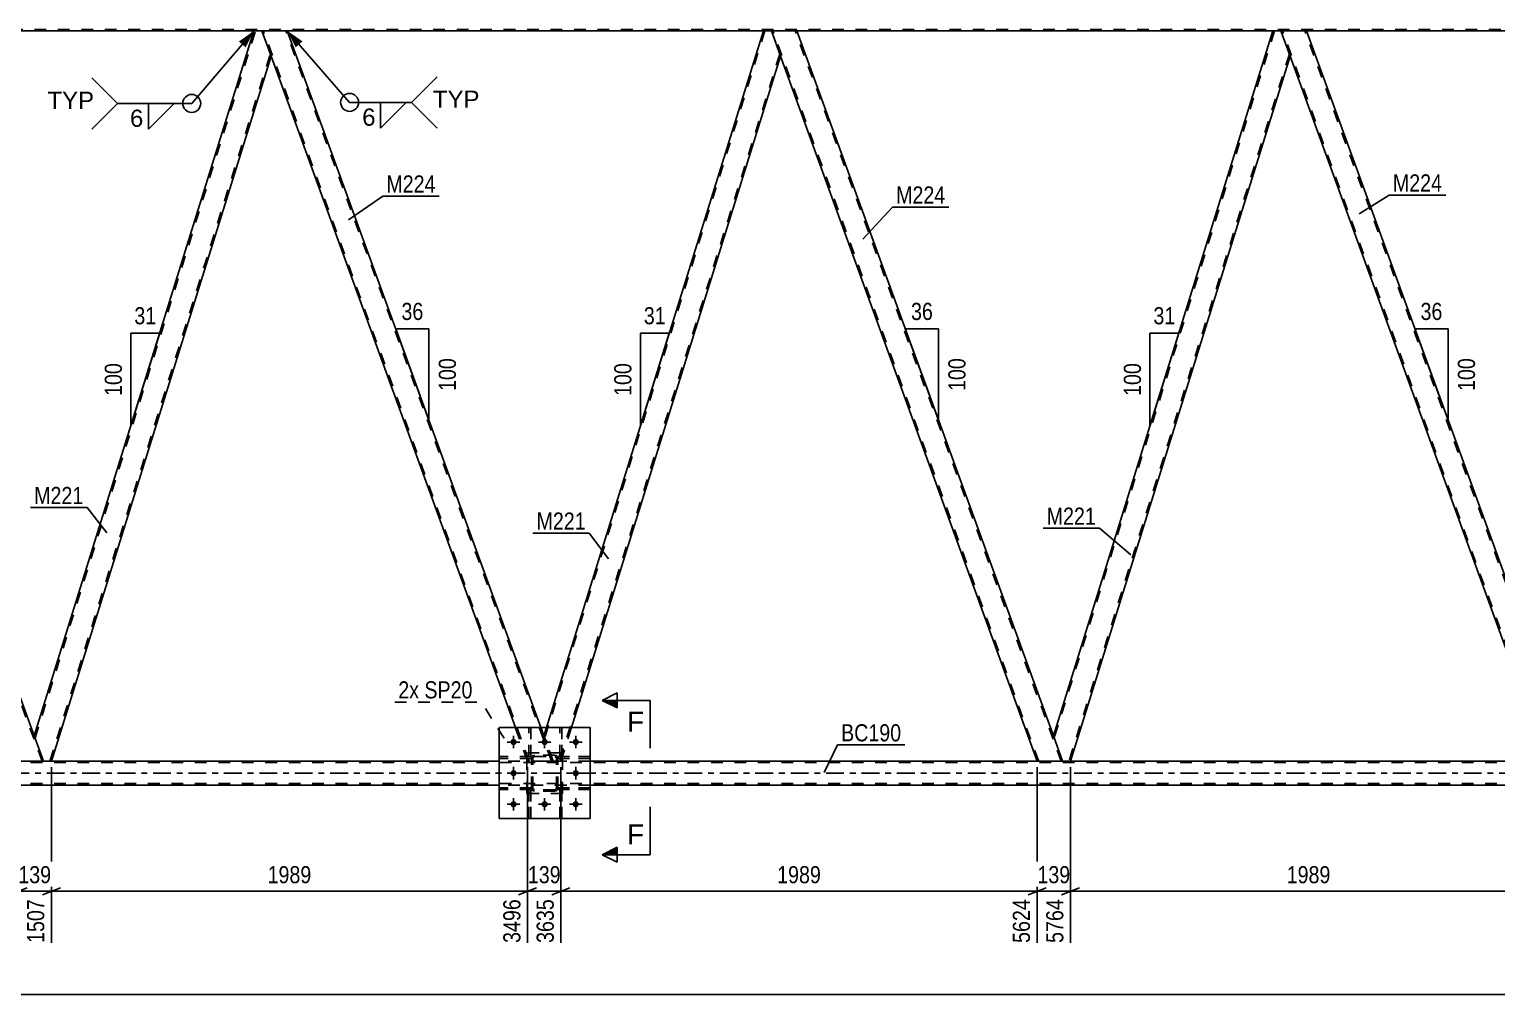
# Model space of a CAD drawing. Header units: millimetres. Extents: x 0 to 841, y 0 to 594.
# Drawn here: x 168.2 to 413.3, y 256.2 to 417.4 of the extents above; entities that cross this region are included whole.
import ezdxf

# ---------------------------------------------------------------- set-up
doc = ezdxf.new("R2010")
doc.units = ezdxf.units.MM
doc.linetypes.add('DXK_LINE_DOT2', pattern=[3.9198, 1.9599, -1.9599])
doc.linetypes.add('DXK_LINE_DOT3', pattern=[5.9187, 2.979, -0.9799, 0.9799, -0.9799])
doc.styles.add('Arial', font='ARIAL.TTF', dxfattribs={"height": 0.2})
doc.styles.add('Arial Narrow', font='ARIALN.TTF', dxfattribs={"height": 0.2})

# ---------------------------------------------------------------- blocks, each defined once
blk = doc.blocks.new('Part-122568611-5066 - 5055')
at = {"color": 7, "linetype": 'DXK_LINE_DOT2'}
for p, q in [((257.17, 290.4), (256.85, 290.4)), ((256.85, 290.4), (256.85, 285.57)), ((256.85, 289.8), (257.17, 289.8)), ((257.17, 285.57), (257.17, 290.4)), ((256.85, 285.57), (257.17, 285.57))]:
    blk.add_line(p, q, dxfattribs=at)
blk = doc.blocks.new('Part-122568611-5069 - 5055')
at = {"color": 2, "linetype": 'Continuous'}
for p, q in [((251.65, 300.76), (251.65, 300.77)), ((251.97, 300.77), (251.65, 300.77)), ((251.97, 300.76), (251.97, 300.77))]:
    blk.add_line(p, q, dxfattribs=at)
at = {"color": 7, "linetype": 'DXK_LINE_DOT2'}
for p, q in [((251.65, 295.92), (251.65, 300.76)), ((251.97, 295.92), (251.97, 300.76)), ((251.65, 296.52), (251.97, 296.52)), ((251.97, 295.92), (251.65, 295.92))]:
    blk.add_line(p, q, dxfattribs=at)
blk = doc.blocks.new('Part-122568611-5183 - 5055')
at = {"color": 2, "linetype": 'Continuous'}
for p, q in [((126.16, 417.17), (121.9, 417.17)), ((121.9, 417.17), (166.3, 295.17)), ((169.01, 299.42), (126.16, 417.17)), ((170.25, 295.17), (166.3, 295.17)), ((170.52, 295.17), (170.25, 295.17)), ((170.52, 295.17), (170.56, 295.17))]:
    blk.add_line(p, q, dxfattribs=at)
at = {"color": 7, "linetype": 'DXK_LINE_DOT2'}
for p, q in [((166.56, 295.17), (122.16, 417.17)), ((170.31, 295.17), (125.9, 417.17)), ((170.56, 295.17), (169.01, 299.42)), ((170.25, 295.17), (170.41, 295.17))]:
    blk.add_line(p, q, dxfattribs=at)
blk = doc.blocks.new('Part-122568611-5567 - 5055')
at = {"color": 7, "linetype": 'DXK_LINE_DOT2'}
for p, q in [((252.09, 295.68), (252.13, 295.87)), ((252.13, 295.87), (252.09, 295.68)), ((252.09, 290.64), (252.09, 295.68)), ((252.33, 295.68), (252.35, 295.78)), ((252.33, 290.64), (252.33, 295.68)), ((252.35, 295.78), (252.4, 295.85)), ((252.39, 296.13), (252.57, 296.16)), ((252.57, 296.16), (252.39, 296.13)), ((252.4, 295.85), (252.48, 295.91)), ((252.48, 295.91), (252.57, 295.92)), ((256.01, 296.16), (252.57, 296.16)), ((252.57, 295.92), (256.01, 295.92)), ((256.01, 296.16), (256.2, 296.13)), ((256.2, 296.13), (256.01, 296.16)), ((256.01, 295.92), (256.11, 295.91)), ((256.11, 295.91), (256.18, 295.85)), ((256.18, 295.85), (256.24, 295.78)), ((256.24, 295.78), (256.25, 295.68)), ((256.25, 290.64), (256.25, 295.68)), ((256.46, 295.87), (256.49, 295.68)), ((256.49, 295.68), (256.46, 295.87)), ((256.49, 290.64), (256.49, 295.68)), ((252.13, 290.46), (252.09, 290.64)), ((252.09, 290.64), (252.13, 290.46)), ((252.35, 290.55), (252.33, 290.64)), ((252.4, 290.47), (252.35, 290.55)), ((252.57, 290.16), (252.39, 290.2)), ((252.39, 290.2), (252.57, 290.16)), ((252.48, 290.42), (252.4, 290.47)), ((252.57, 290.4), (252.48, 290.42)), ((256.01, 290.4), (252.57, 290.4)), ((256.01, 290.16), (252.57, 290.16)), ((256.11, 290.42), (256.01, 290.4)), ((256.2, 290.2), (256.01, 290.16)), ((256.01, 290.16), (256.2, 290.2)), ((256.18, 290.47), (256.11, 290.42)), ((256.24, 290.55), (256.18, 290.47)), ((256.25, 290.64), (256.24, 290.55)), ((256.49, 290.64), (256.46, 290.46)), ((256.46, 290.46), (256.49, 290.64))]:
    blk.add_line(p, q, dxfattribs=at)
at = {"color": 7, "linetype": 'DXK_LINE_DOT3'}
blk.add_line((254.29, 293.16), (254.29, 293.16), dxfattribs=at)
at = {"color": 7, "linetype": 'DXK_LINE_DOT2'}
for centre, start, end in [((252.57, 295.68), 112.5, 157.5), ((252.57, 295.68), 112.5, 157.5), ((256.01, 295.68), 22.5, 67.5), ((256.01, 295.68), 22.5, 67.5), ((252.57, 290.64), 202.5, 247.5), ((252.57, 290.64), 202.5, 247.5), ((256.01, 290.64), 292.5, 337.5), ((256.01, 290.64), 292.5, 337.5)]:
    blk.add_arc(centre, 0.48, start, end, dxfattribs=at)
blk = doc.blocks.new('Part-122568611-5168 - 5055')
at = {"color": 2, "linetype": 'Continuous'}
for p, q in [((296.42, 417.17), (292.17, 417.17)), ((339.28, 299.42), (296.42, 417.17)), ((336.57, 295.17), (293.71, 412.92)), ((340.51, 295.17), (336.57, 295.17)), ((340.79, 295.17), (340.51, 295.17)), ((340.79, 295.17), (340.83, 295.17))]:
    blk.add_line(p, q, dxfattribs=at)
at = {"color": 7, "linetype": 'DXK_LINE_DOT2'}
for p, q in [((292.17, 417.17), (293.71, 412.92)), ((336.83, 295.17), (292.42, 417.17)), ((340.57, 295.17), (296.17, 417.17)), ((340.83, 295.17), (339.28, 299.42)), ((340.51, 295.17), (340.68, 295.17))]:
    blk.add_line(p, q, dxfattribs=at)
blk = doc.blocks.new('Part-122568611-5085 - 5055')
at = {"color": 7, "linetype": 'DXK_LINE_DOT2'}
for p, q in [((256.49, 290.41), (256.49, 290.73)), ((256.49, 290.73), (261.89, 290.73)), ((261.89, 290.41), (256.49, 290.41)), ((257.09, 290.41), (257.09, 290.73)), ((261.89, 290.73), (261.89, 290.41))]:
    blk.add_line(p, q, dxfattribs=at)
blk = doc.blocks.new('Part-122568611-5088 - 5055')
at = {"color": 7, "linetype": 'DXK_LINE_DOT2'}
for p, q in [((252.09, 295.93), (246.69, 295.93)), ((246.69, 295.61), (246.69, 295.93)), ((252.09, 295.61), (246.69, 295.61)), ((251.49, 295.61), (251.49, 295.93)), ((252.09, 295.93), (252.09, 295.61))]:
    blk.add_line(p, q, dxfattribs=at)
blk = doc.blocks.new('Part-122568611-5091 - 5055')
at = {"color": 7, "linetype": 'DXK_LINE_DOT2'}
for p, q in [((252.09, 290.73), (246.69, 290.73)), ((246.69, 290.41), (246.69, 290.73)), ((252.09, 290.41), (246.69, 290.41)), ((251.49, 290.41), (251.49, 290.73)), ((252.09, 290.73), (252.09, 290.41))]:
    blk.add_line(p, q, dxfattribs=at)
blk = doc.blocks.new('Part-122568611-5094 - 5055')
at = {"color": 2, "linetype": 'Continuous'}
for p, q in [((256.85, 300.76), (256.85, 300.77)), ((257.17, 300.77), (256.85, 300.77)), ((257.17, 300.76), (257.17, 300.77))]:
    blk.add_line(p, q, dxfattribs=at)
at = {"color": 7, "linetype": 'DXK_LINE_DOT2'}
for p, q in [((256.85, 295.92), (256.85, 300.76)), ((257.17, 295.92), (257.17, 300.76)), ((256.85, 296.52), (257.17, 296.52)), ((257.17, 295.92), (256.85, 295.92))]:
    blk.add_line(p, q, dxfattribs=at)
blk = doc.blocks.new('Part-122568611-5104 - 5055')
at = {"color": 7, "linetype": 'DXK_LINE_DOT2'}
for p, q in [((256.49, 295.61), (256.49, 295.93)), ((256.49, 295.93), (261.89, 295.93)), ((261.89, 295.61), (256.49, 295.61)), ((257.09, 295.61), (257.09, 295.93)), ((261.89, 295.93), (261.89, 295.61))]:
    blk.add_line(p, q, dxfattribs=at)
blk = doc.blocks.new('Part-122568611-5110 - 5055')
at = {"color": 7, "linetype": 'DXK_LINE_DOT2'}
for p, q in [((261.89, 295.93), (256.49, 295.93)), ((256.49, 295.93), (256.49, 295.61)), ((256.49, 295.61), (261.89, 295.61)), ((257.09, 295.61), (257.09, 295.93)), ((261.89, 295.61), (261.89, 295.93))]:
    blk.add_line(p, q, dxfattribs=at)
blk = doc.blocks.new('Part-122568611-5113 - 5055')
at = {"color": 7, "linetype": 'DXK_LINE_DOT2'}
for p, q in [((261.89, 290.73), (256.49, 290.73)), ((256.49, 290.73), (256.49, 290.41)), ((256.49, 290.41), (261.89, 290.41)), ((257.09, 290.41), (257.09, 290.73)), ((261.89, 290.41), (261.89, 290.73))]:
    blk.add_line(p, q, dxfattribs=at)
blk = doc.blocks.new('Part-122568611-5233 - 5055')
at = {"color": 7, "linetype": 'DXK_LINE_DOT2'}
for p, q in [((291.1, 417.17), (254.28, 299.05)), ((293.58, 413.29), (256.76, 295.17)), ((254.57, 300.76), (254.15, 299.42)), ((255.7, 295.17), (254.15, 299.42)), ((258.76, 300.76), (257.01, 295.17)), ((257.01, 295.17), (255.7, 295.17))]:
    blk.add_line(p, q, dxfattribs=at)
at = {"color": 2, "linetype": 'Continuous'}
for p, q in [((290.85, 417.17), (254.57, 300.76)), ((292.17, 417.17), (290.85, 417.17)), ((293.71, 412.92), (292.17, 417.17)), ((293.71, 412.92), (258.76, 300.76))]:
    blk.add_line(p, q, dxfattribs=at)
blk = doc.blocks.new('Part-122568611-5116 - 5055')
at = {"color": 7, "linetype": 'DXK_LINE_DOT2'}
for p, q in [((256.85, 295.92), (256.85, 300.77)), ((256.85, 300.77), (257.17, 300.77)), ((257.17, 300.77), (257.17, 295.92)), ((256.85, 296.52), (257.17, 296.52)), ((257.17, 295.92), (256.85, 295.92))]:
    blk.add_line(p, q, dxfattribs=at)
blk = doc.blocks.new('Part-122568611-5121 - 5055')
at = {"color": 7, "linetype": 'DXK_LINE_DOT2'}
for p, q in [((251.65, 285.57), (251.65, 290.4)), ((251.65, 290.4), (251.97, 290.4)), ((251.65, 289.8), (251.97, 289.8)), ((251.97, 290.4), (251.97, 285.57)), ((251.97, 285.57), (251.65, 285.57))]:
    blk.add_line(p, q, dxfattribs=at)
blk = doc.blocks.new('Part-122568611-5127 - 5055')
at = {"color": 7, "linetype": 'DXK_LINE_DOT2'}
for p, q in [((251.65, 295.92), (251.65, 300.77)), ((251.65, 300.77), (251.97, 300.77)), ((251.97, 300.77), (251.97, 295.92)), ((251.65, 296.52), (251.97, 296.52)), ((251.97, 295.92), (251.65, 295.92))]:
    blk.add_line(p, q, dxfattribs=at)
blk = doc.blocks.new('Part-122568611-5547 - 5055')
at = {"color": 7, "linetype": 'DXK_LINE_DOT2'}
for p, q in [((252.09, 295.68), (252.13, 295.87)), ((252.13, 295.87), (252.09, 295.68)), ((252.09, 290.64), (252.09, 295.68)), ((252.33, 295.68), (252.35, 295.78)), ((252.33, 290.64), (252.33, 295.68)), ((252.35, 295.78), (252.4, 295.85)), ((252.39, 296.13), (252.57, 296.16)), ((252.57, 296.16), (252.39, 296.13)), ((252.4, 295.85), (252.48, 295.91)), ((252.48, 295.91), (252.57, 295.92)), ((256.01, 296.16), (252.57, 296.16)), ((252.57, 295.92), (256.01, 295.92)), ((256.01, 296.16), (256.2, 296.13)), ((256.2, 296.13), (256.01, 296.16)), ((256.01, 295.92), (256.11, 295.91)), ((256.11, 295.91), (256.18, 295.85)), ((256.18, 295.85), (256.24, 295.78)), ((256.24, 295.78), (256.25, 295.68)), ((256.25, 290.64), (256.25, 295.68)), ((256.46, 295.87), (256.49, 295.68)), ((256.49, 295.68), (256.46, 295.87)), ((256.49, 290.64), (256.49, 295.68)), ((252.13, 290.46), (252.09, 290.64)), ((252.09, 290.64), (252.13, 290.46)), ((252.35, 290.55), (252.33, 290.64)), ((252.4, 290.47), (252.35, 290.55)), ((252.57, 290.16), (252.39, 290.2)), ((252.39, 290.2), (252.57, 290.16)), ((252.48, 290.42), (252.4, 290.47)), ((252.57, 290.4), (252.48, 290.42)), ((256.01, 290.4), (252.57, 290.4)), ((256.01, 290.16), (252.57, 290.16)), ((256.11, 290.42), (256.01, 290.4)), ((256.2, 290.2), (256.01, 290.16)), ((256.01, 290.16), (256.2, 290.2)), ((256.18, 290.47), (256.11, 290.42)), ((256.24, 290.55), (256.18, 290.47)), ((256.25, 290.64), (256.24, 290.55)), ((256.49, 290.64), (256.46, 290.46)), ((256.46, 290.46), (256.49, 290.64))]:
    blk.add_line(p, q, dxfattribs=at)
at = {"color": 7, "linetype": 'DXK_LINE_DOT3'}
blk.add_line((254.29, 293.16), (254.29, 293.16), dxfattribs=at)
at = {"color": 7, "linetype": 'DXK_LINE_DOT2'}
for centre, start, end in [((252.57, 295.68), 112.5, 157.5), ((252.57, 295.68), 112.5, 157.5), ((256.01, 295.68), 22.5, 67.5), ((256.01, 295.68), 22.5, 67.5), ((252.57, 290.64), 202.5, 247.5), ((252.57, 290.64), 202.5, 247.5), ((256.01, 290.64), 292.5, 337.5), ((256.01, 290.64), 292.5, 337.5)]:
    blk.add_arc(centre, 0.48, start, end, dxfattribs=at)
blk = doc.blocks.new('Part-122568611-5238 - 5055')
at = {"color": 2, "linetype": 'Continuous'}
for p, q in [((211.29, 417.17), (207.03, 417.17)), ((253.66, 300.76), (211.29, 417.17)), ((249.4, 300.76), (208.58, 412.92))]:
    blk.add_line(p, q, dxfattribs=at)
at = {"color": 7, "linetype": 'DXK_LINE_DOT2'}
for p, q in [((207.03, 417.17), (208.58, 412.92)), ((251.69, 295.17), (207.29, 417.17)), ((255.44, 295.17), (211.04, 417.17)), ((251.44, 295.17), (249.4, 300.76)), ((255.7, 295.17), (253.66, 300.76)), ((255.7, 295.17), (251.44, 295.17))]:
    blk.add_line(p, q, dxfattribs=at)
blk = doc.blocks.new('Part-122568611-5243 - 5055')
at = {"color": 2, "linetype": 'Continuous'}
for p, q in [((169.01, 299.42), (205.72, 417.17)), ((207.03, 417.17), (205.72, 417.17)), ((208.58, 412.92), (207.03, 417.17)), ((171.88, 295.17), (208.58, 412.92)), ((170.56, 295.17), (169.01, 299.42)), ((170.56, 295.17), (171.88, 295.17))]:
    blk.add_line(p, q, dxfattribs=at)
at = {"color": 7, "linetype": 'DXK_LINE_DOT2'}
for p, q in [((169.15, 299.05), (205.97, 417.17)), ((171.63, 295.17), (208.45, 413.29)), ((171.61, 295.17), (171.57, 295.17)), ((171.57, 295.17), (171.61, 295.17)), ((171.61, 295.17), (171.63, 295.17)), ((171.63, 295.17), (171.61, 295.17))]:
    blk.add_line(p, q, dxfattribs=at)
blk = doc.blocks.new('Part-122568611-5380 - 5055')
at = {"color": 2, "linetype": 'Continuous'}
for p, q in [((381.56, 417.17), (377.3, 417.17)), ((424.42, 299.42), (381.56, 417.17)), ((421.71, 295.17), (378.85, 412.92)), ((425.65, 295.17), (421.71, 295.17)), ((425.92, 295.17), (425.65, 295.17)), ((425.92, 295.17), (425.96, 295.17))]:
    blk.add_line(p, q, dxfattribs=at)
at = {"color": 7, "linetype": 'DXK_LINE_DOT2'}
for p, q in [((377.3, 417.17), (378.85, 412.92)), ((421.96, 295.17), (377.56, 417.17)), ((425.71, 295.17), (381.3, 417.17)), ((425.96, 295.17), (424.42, 299.42)), ((425.65, 295.17), (425.81, 295.17))]:
    blk.add_line(p, q, dxfattribs=at)
blk = doc.blocks.new('Part-122568611-5256 - 5055')
at = {"color": 7, "linetype": 'DXK_LINE_DOT2'}
for p, q in [((781.86, 294.93), (112.2, 294.93)), ((171.88, 295.17), (166.3, 295.17)), ((261.89, 295.17), (246.69, 295.17)), ((342.15, 295.17), (336.57, 295.17)), ((781.86, 291.41), (111.64, 291.41)), ((261.89, 291.17), (246.69, 291.17))]:
    blk.add_line(p, q, dxfattribs=at)
at = {"color": 2, "linetype": 'Continuous'}
for p, q in [((246.69, 295.17), (171.88, 295.17)), ((336.57, 295.17), (261.89, 295.17)), ((421.71, 295.17), (342.15, 295.17)), ((246.69, 291.17), (111.6, 291.17)), ((502.1, 291.17), (261.89, 291.17))]:
    blk.add_line(p, q, dxfattribs=at)
at = {"color": 7, "linetype": 'DXK_LINE_DOT3'}
blk.add_line((111.92, 293.17), (781.86, 293.17), dxfattribs=at)
blk = doc.blocks.new('Part-122568611-5260 - 5055')
at = {"color": 7, "linetype": 'DXK_LINE_DOT2'}
for p, q in [((257.29, 296.57), (251.29, 296.57)), ((251.29, 289.77), (251.29, 296.57)), ((257.29, 289.77), (257.29, 296.57)), ((257.29, 289.77), (251.29, 289.77))]:
    blk.add_line(p, q, dxfattribs=at)
blk = doc.blocks.new('Part-122568611-5289 - 5055')
at = {"color": 7, "linetype": 'DXK_LINE_DOT2'}
for p, q in [((755.05, 417.41), (54.97, 417.41)), ((211.29, 417.17), (205.72, 417.17)), ((296.42, 417.17), (290.85, 417.17)), ((381.56, 417.17), (375.98, 417.17))]:
    blk.add_line(p, q, dxfattribs=at)
at = {"color": 2, "linetype": 'Continuous'}
for p, q in [((205.72, 417.17), (126.16, 417.17)), ((290.85, 417.17), (211.29, 417.17)), ((375.98, 417.17), (296.42, 417.17)), ((461.12, 417.17), (381.56, 417.17))]:
    blk.add_line(p, q, dxfattribs=at)
blk = doc.blocks.new('Bolt-122568611-5290 - 5055')
at = {"linetype": 'Continuous'}
for points in [[(249.61, 298.36, -1), (248.57, 298.36, -1)], [(254.81, 298.36, -1), (253.77, 298.36, -1)], [(260.01, 298.36, -1), (258.97, 298.36, -1)], [(249.61, 293.16, -1), (248.57, 293.16, -1)], [(260.01, 293.16, -1), (258.97, 293.16, -1)], [(249.61, 287.96, -1), (248.57, 287.96, -1)], [(254.81, 287.96, -1), (253.77, 287.96, -1)], [(260.01, 287.96, -1), (258.97, 287.96, -1)]]:
    blk.add_hatch(color=1, dxfattribs=at).paths.add_polyline_path(points)
at = {"color": 1, "linetype": 'Continuous'}
for p, q in [((249.09, 299.4), (249.09, 297.32)), ((254.29, 299.4), (254.29, 297.32)), ((259.49, 299.4), (259.49, 297.32)), ((250.13, 298.36), (248.05, 298.36)), ((255.33, 298.36), (253.25, 298.36)), ((260.53, 298.36), (258.45, 298.36)), ((249.09, 294.2), (249.09, 292.12)), ((259.49, 294.2), (259.49, 292.12)), ((250.13, 293.16), (248.05, 293.16)), ((260.53, 293.16), (258.45, 293.16)), ((250.13, 287.96), (248.05, 287.96)), ((249.09, 289), (249.09, 286.92)), ((255.33, 287.96), (253.25, 287.96)), ((254.29, 289), (254.29, 286.92)), ((260.53, 287.96), (258.45, 287.96)), ((259.49, 289), (259.49, 286.92))]:
    blk.add_line(p, q, dxfattribs=at)
blk = doc.blocks.new('Part-122568611-5312 - 5055')
at = {"color": 7, "linetype": 'DXK_LINE_DOT2'}
for p, q in [((256.85, 285.57), (256.85, 290.4)), ((256.85, 290.4), (257.17, 290.4)), ((256.85, 289.8), (257.17, 289.8)), ((257.17, 290.4), (257.17, 285.57)), ((257.17, 285.57), (256.85, 285.57))]:
    blk.add_line(p, q, dxfattribs=at)
blk = doc.blocks.new('Bolt-122568611-5370 - 5055')
at = {"color": 1, "linetype": 'Continuous'}
for p, q in [((249.09, 299.4), (249.09, 298.71)), ((254.29, 299.4), (254.29, 298.71)), ((259.49, 299.4), (259.49, 298.71)), ((248.05, 298.36), (248.75, 298.36)), ((249.09, 297.32), (249.09, 298.02)), ((250.13, 298.36), (249.44, 298.36)), ((253.25, 298.36), (253.95, 298.36)), ((254.29, 297.32), (254.29, 298.02)), ((255.33, 298.36), (254.64, 298.36)), ((258.45, 298.36), (259.15, 298.36)), ((259.49, 297.32), (259.49, 298.02)), ((260.53, 298.36), (259.84, 298.36)), ((249.09, 294.2), (249.09, 293.51)), ((259.49, 294.2), (259.49, 293.51)), ((248.05, 293.16), (248.75, 293.16)), ((249.09, 292.12), (249.09, 292.82)), ((250.13, 293.16), (249.44, 293.16)), ((258.45, 293.16), (259.15, 293.16)), ((259.49, 292.12), (259.49, 292.82)), ((260.53, 293.16), (259.84, 293.16)), ((248.05, 287.96), (248.75, 287.96)), ((249.09, 289), (249.09, 288.31)), ((249.09, 286.92), (249.09, 287.62)), ((250.13, 287.96), (249.44, 287.96)), ((253.25, 287.96), (253.95, 287.96)), ((254.29, 289), (254.29, 288.31)), ((254.29, 286.92), (254.29, 287.62)), ((255.33, 287.96), (254.64, 287.96)), ((258.45, 287.96), (259.15, 287.96)), ((259.49, 289), (259.49, 288.31)), ((259.49, 286.92), (259.49, 287.62)), ((260.53, 287.96), (259.84, 287.96))]:
    blk.add_line(p, q, dxfattribs=at)
blk = doc.blocks.new('Part-122568611-5375 - 5055')
at = {"color": 2, "linetype": 'Continuous'}
for p, q in [((375.98, 417.17), (339.28, 299.42)), ((377.3, 417.17), (375.98, 417.17)), ((378.85, 412.92), (377.3, 417.17)), ((378.85, 412.92), (342.15, 295.17)), ((340.83, 295.17), (339.28, 299.42)), ((340.83, 295.17), (342.15, 295.17))]:
    blk.add_line(p, q, dxfattribs=at)
at = {"color": 7, "linetype": 'DXK_LINE_DOT2'}
for p, q in [((376.24, 417.17), (339.42, 299.05)), ((378.71, 413.29), (341.9, 295.17)), ((341.88, 295.17), (341.84, 295.17)), ((341.84, 295.17), (341.88, 295.17)), ((341.88, 295.17), (341.9, 295.17)), ((341.9, 295.17), (341.88, 295.17))]:
    blk.add_line(p, q, dxfattribs=at)
blk = doc.blocks.new('Part-122568611-5550 - 5055')
at = {"color": 7, "linetype": 'DXK_LINE_DOT2'}
for p, q in [((252.09, 295.93), (246.69, 295.93)), ((246.69, 295.93), (246.69, 295.61)), ((252.09, 295.61), (246.69, 295.61)), ((251.49, 295.61), (251.49, 295.93)), ((252.09, 295.61), (252.09, 295.93))]:
    blk.add_line(p, q, dxfattribs=at)
blk = doc.blocks.new('Part-122568611-5551 - 5055')
at = {"color": 7, "linetype": 'DXK_LINE_DOT2'}
for p, q in [((252.09, 290.73), (246.69, 290.73)), ((246.69, 290.73), (246.69, 290.41)), ((252.09, 290.41), (246.69, 290.41)), ((251.49, 290.41), (251.49, 290.73)), ((252.09, 290.41), (252.09, 290.73))]:
    blk.add_line(p, q, dxfattribs=at)
blk = doc.blocks.new('Part-122568611-5555 - 5055')
at = {"color": 7, "linetype": 'DXK_LINE_DOT2'}
for p, q in [((251.97, 290.4), (251.65, 290.4)), ((251.65, 290.4), (251.65, 285.57)), ((251.65, 289.8), (251.97, 289.8)), ((251.97, 285.57), (251.97, 290.4)), ((251.65, 285.57), (251.97, 285.57))]:
    blk.add_line(p, q, dxfattribs=at)
blk = doc.blocks.new('Part-122568611-5561 - 5055')
at = {"color": 2, "linetype": 'Continuous'}
for p, q in [((261.89, 300.76), (246.69, 300.76)), ((246.69, 300.76), (246.69, 285.56)), ((261.89, 300.76), (261.89, 285.56)), ((261.89, 285.56), (246.69, 285.56))]:
    blk.add_line(p, q, dxfattribs=at)
blk = doc.blocks.new('Part-122568611-5566 - 5055')
at = {"color": 7, "linetype": 'DXK_LINE_DOT2'}
for p, q in [((246.69, 300.76), (261.89, 300.76)), ((246.69, 300.76), (246.69, 285.56)), ((261.89, 300.76), (261.89, 285.56)), ((246.69, 285.56), (261.89, 285.56))]:
    blk.add_line(p, q, dxfattribs=at)
blk = doc.blocks.new('Part-122568611-5568 - 5055')
at = {"color": 7, "linetype": 'DXK_LINE_DOT2'}
for p, q in [((257.29, 296.57), (251.29, 296.57)), ((251.29, 289.77), (251.29, 296.57)), ((257.29, 289.77), (257.29, 296.57)), ((257.29, 289.77), (251.29, 289.77))]:
    blk.add_line(p, q, dxfattribs=at)
blk = doc.blocks.new('StraightDimension-122568611-6435 - 5055')
at = {"color": 7, "linetype": 'Continuous'}
for p, q in [((251.44, 294.17), (251.44, 264.8)), ((257.01, 294.17), (257.01, 264.8)), ((249.94, 272.82), (252.94, 274.02)), ((251.44, 273.42), (257.01, 273.42)), ((258.51, 274.02), (255.51, 272.82))]:
    blk.add_line(p, q, dxfattribs=at)
at = {"color": 0}
blk.add_wipeout([(257.57, 274.17), (257.57, 278.37), (250.88, 278.37), (250.88, 274.17)], dxfattribs=at)
at = {"color": 0, "linetype": 'Continuous'}
blk.add_wipeout([(256.41, 272.72), (252.21, 272.72), (252.21, 264.2), (256.41, 264.2)], dxfattribs=at)
at = {"color": 3, "style": 'Arial Narrow'}
blk.add_text('139', height=2.863, dxfattribs=at).set_placement((251.48, 274.77))
at = {"color": 3, "linetype": 'Continuous', "style": 'Arial Narrow'}
blk.add_text('3635', height=2.863, rotation=90.0002, dxfattribs=at).set_placement((255.81, 264.8))
blk = doc.blocks.new('StraightDimension-122568611-6454 - 5055')
at = {"color": 7, "linetype": 'Continuous'}
for p, q in [((257.01, 294.17), (257.01, 264.8)), ((336.57, 294.17), (336.57, 264.8)), ((258.51, 274.02), (255.51, 272.82)), ((257.01, 273.42), (336.57, 273.42)), ((335.07, 272.82), (338.07, 274.02))]:
    blk.add_line(p, q, dxfattribs=at)
at = {"color": 0}
blk.add_wipeout([(301.05, 274.17), (301.05, 278.37), (292.54, 278.37), (292.54, 274.17)], dxfattribs=at)
at = {"color": 0, "linetype": 'Continuous'}
blk.add_wipeout([(335.97, 272.72), (331.77, 272.72), (331.77, 264.2), (335.97, 264.2)], dxfattribs=at)
at = {"color": 3, "style": 'Arial Narrow'}
blk.add_text('1989', height=2.863, dxfattribs=at).set_placement((293.14, 274.77))
at = {"color": 3, "linetype": 'Continuous', "style": 'Arial Narrow'}
blk.add_text('5624', height=2.863, rotation=90.0002, dxfattribs=at).set_placement((335.37, 264.8))
blk = doc.blocks.new('StraightDimension-122568611-6416 - 5055')
at = {"color": 7, "linetype": 'Continuous'}
for p, q in [((171.88, 294.17), (171.88, 264.8)), ((251.44, 294.17), (251.44, 264.8)), ((173.38, 274.02), (170.38, 272.82)), ((171.88, 273.42), (251.44, 273.42)), ((249.94, 272.82), (252.94, 274.02))]:
    blk.add_line(p, q, dxfattribs=at)
at = {"color": 0}
blk.add_wipeout([(215.91, 274.17), (215.91, 278.37), (207.4, 278.37), (207.4, 274.17)], dxfattribs=at)
at = {"color": 0, "linetype": 'Continuous'}
blk.add_wipeout([(250.84, 272.72), (246.64, 272.72), (246.64, 264.2), (250.84, 264.2)], dxfattribs=at)
at = {"color": 3, "style": 'Arial Narrow'}
blk.add_text('1989', height=2.863, dxfattribs=at).set_placement((208, 274.77))
at = {"color": 3, "linetype": 'Continuous', "style": 'Arial Narrow'}
blk.add_text('3496', height=2.863, rotation=90.0002, dxfattribs=at).set_placement((250.24, 264.8))
blk = doc.blocks.new('AngleDimension-122568611-5790 - 5055')
at = {"color": 7, "linetype": 'Continuous'}
for p, q in [((355.42, 366.64), (360.24, 366.64)), ((355.42, 351.18), (360.24, 366.64)), ((355.42, 351.18), (355.42, 366.64)), ((355.88, 352.66), (360.24, 366.64))]:
    blk.add_line(p, q, dxfattribs=at)
at = {"color": 0}
for points in [[(360.25, 367.54), (360.25, 371.74), (355.4, 371.74), (355.4, 367.54)], [(354.52, 362.25), (350.32, 362.25), (350.32, 355.57), (354.52, 355.57)]]:
    blk.add_wipeout(points, dxfattribs=at)
at = {"color": 3, "style": 'Arial Narrow'}
blk.add_text('31', height=2.863, dxfattribs=at).set_placement((356, 368.14))
blk.add_text('100', height=2.863, rotation=90.0002, dxfattribs=at).set_placement((353.92, 356.17))
blk = doc.blocks.new('AngleDimension-122568611-5804 - 5055')
at = {"color": 7, "linetype": 'Continuous'}
for p, q in [((318.62, 356.19), (314.55, 367.36)), ((320.1, 367.36), (314.55, 367.36)), ((320.1, 352.13), (314.55, 367.36)), ((320.1, 352.13), (320.1, 367.36))]:
    blk.add_line(p, q, dxfattribs=at)
at = {"color": 0}
for points in [[(319.75, 368.26), (319.75, 372.46), (314.9, 372.46), (314.9, 368.26)], [(325.2, 363.09), (321, 363.09), (321, 356.4), (325.2, 356.4)]]:
    blk.add_wipeout(points, dxfattribs=at)
at = {"color": 3, "style": 'Arial Narrow'}
blk.add_text('36', height=2.863, dxfattribs=at).set_placement((315.5, 368.86))
blk.add_text('100', height=2.863, rotation=90.0002, dxfattribs=at).set_placement((324.6, 357))
blk = doc.blocks.new('AngleDimension-122568611-5818 - 5055')
at = {"color": 7, "linetype": 'Continuous'}
for p, q in [((403.76, 356.19), (399.69, 367.36)), ((405.23, 367.36), (399.69, 367.36)), ((405.23, 352.13), (399.69, 367.36)), ((405.23, 352.13), (405.23, 367.36))]:
    blk.add_line(p, q, dxfattribs=at)
at = {"color": 0}
for points in [[(404.89, 368.26), (404.89, 372.46), (400.03, 372.46), (400.03, 368.26)], [(410.33, 363.09), (406.13, 363.09), (406.13, 356.4), (410.33, 356.4)]]:
    blk.add_wipeout(points, dxfattribs=at)
at = {"color": 3, "style": 'Arial Narrow'}
blk.add_text('36', height=2.863, dxfattribs=at).set_placement((400.63, 368.86))
blk.add_text('100', height=2.863, rotation=90.0002, dxfattribs=at).set_placement((409.73, 357))
blk = doc.blocks.new('AngleDimension-122568611-5776 - 5055')
at = {"color": 7, "linetype": 'Continuous'}
for p, q in [((233.49, 356.19), (229.42, 367.36)), ((234.96, 367.36), (229.42, 367.36)), ((234.96, 352.13), (229.42, 367.36)), ((234.96, 352.13), (234.96, 367.36))]:
    blk.add_line(p, q, dxfattribs=at)
at = {"color": 0}
for points in [[(234.62, 368.26), (234.62, 372.46), (229.76, 372.46), (229.76, 368.26)], [(240.06, 363.09), (235.86, 363.09), (235.86, 356.4), (240.06, 356.4)]]:
    blk.add_wipeout(points, dxfattribs=at)
at = {"color": 3, "style": 'Arial Narrow'}
blk.add_text('36', height=2.863, dxfattribs=at).set_placement((230.36, 368.86))
blk.add_text('100', height=2.863, rotation=90.0002, dxfattribs=at).set_placement((239.46, 357))
blk = doc.blocks.new('StraightDimension-122568611-6473 - 5055')
at = {"color": 7, "linetype": 'Continuous'}
for p, q in [((336.57, 294.17), (336.57, 264.8)), ((342.15, 294.17), (342.15, 264.8)), ((335.07, 272.82), (338.07, 274.02)), ((336.57, 273.42), (342.15, 273.42)), ((343.65, 274.02), (340.65, 272.82))]:
    blk.add_line(p, q, dxfattribs=at)
at = {"color": 0}
blk.add_wipeout([(342.7, 274.17), (342.7, 278.37), (336.02, 278.37), (336.02, 274.17)], dxfattribs=at)
at = {"color": 0, "linetype": 'Continuous'}
blk.add_wipeout([(341.55, 272.72), (337.35, 272.72), (337.35, 264.2), (341.55, 264.2)], dxfattribs=at)
at = {"color": 3, "style": 'Arial Narrow'}
blk.add_text('139', height=2.863, dxfattribs=at).set_placement((336.62, 274.77))
at = {"color": 3, "linetype": 'Continuous', "style": 'Arial Narrow'}
blk.add_text('5764', height=2.863, rotation=90.0002, dxfattribs=at).set_placement((340.95, 264.8))
blk = doc.blocks.new('StraightDimension-122568611-6492 - 5055')
at = {"color": 7, "linetype": 'Continuous'}
for p, q in [((342.15, 294.17), (342.15, 264.8)), ((421.71, 294.17), (421.71, 264.8)), ((343.65, 274.02), (340.65, 272.82)), ((342.15, 273.42), (421.71, 273.42)), ((420.21, 272.82), (423.21, 274.02))]:
    blk.add_line(p, q, dxfattribs=at)
at = {"color": 0}
blk.add_wipeout([(386.18, 274.17), (386.18, 278.37), (377.67, 278.37), (377.67, 274.17)], dxfattribs=at)
at = {"color": 0, "linetype": 'Continuous'}
blk.add_wipeout([(421.11, 272.72), (416.91, 272.72), (416.91, 264.2), (421.11, 264.2)], dxfattribs=at)
at = {"color": 3, "style": 'Arial Narrow'}
blk.add_text('1989', height=2.863, dxfattribs=at).set_placement((378.27, 274.77))
at = {"color": 3, "linetype": 'Continuous', "style": 'Arial Narrow'}
blk.add_text('7753', height=2.863, rotation=90.0002, dxfattribs=at).set_placement((420.51, 264.8))
blk = doc.blocks.new('AngleDimension-122568611-5923 - 5055')
at = {"color": 7, "linetype": 'Continuous'}
for p, q in [((185.15, 366.64), (189.97, 366.64)), ((185.15, 351.18), (189.97, 366.64)), ((185.15, 351.18), (185.15, 366.64)), ((185.61, 352.66), (189.97, 366.64))]:
    blk.add_line(p, q, dxfattribs=at)
at = {"color": 0}
for points in [[(189.99, 367.54), (189.99, 371.74), (185.13, 371.74), (185.13, 367.54)], [(184.25, 362.25), (180.05, 362.25), (180.05, 355.57), (184.25, 355.57)]]:
    blk.add_wipeout(points, dxfattribs=at)
at = {"color": 3, "style": 'Arial Narrow'}
blk.add_text('31', height=2.863, dxfattribs=at).set_placement((185.73, 368.14))
blk.add_text('100', height=2.863, rotation=90.0002, dxfattribs=at).set_placement((183.65, 356.17))
blk = doc.blocks.new('AngleDimension-122568611-5937 - 5055')
at = {"color": 7, "linetype": 'Continuous'}
for p, q in [((270.28, 366.64), (275.1, 366.64)), ((270.28, 351.18), (275.1, 366.64)), ((270.28, 351.18), (270.28, 366.64)), ((270.74, 352.66), (275.1, 366.64))]:
    blk.add_line(p, q, dxfattribs=at)
at = {"color": 0}
for points in [[(275.12, 367.54), (275.12, 371.74), (270.26, 371.74), (270.26, 367.54)], [(269.38, 362.25), (265.18, 362.25), (265.18, 355.57), (269.38, 355.57)]]:
    blk.add_wipeout(points, dxfattribs=at)
at = {"color": 3, "style": 'Arial Narrow'}
blk.add_text('31', height=2.863, dxfattribs=at).set_placement((270.86, 368.14))
blk.add_text('100', height=2.863, rotation=90.0002, dxfattribs=at).set_placement((268.78, 356.17))
blk = doc.blocks.new('StraightDimension-122568611-6405 - 5055')
at = {"color": 7, "linetype": 'Continuous'}
blk.add_line((54.33, 256.16), (798.48, 256.16), dxfattribs=at)
blk = doc.blocks.new('StraightDimension-122568611-6675 - 5055')
at = {"color": 7, "linetype": 'Continuous'}
for p, q in [((166.3, 294.17), (166.3, 264.8)), ((171.88, 294.17), (171.88, 264.8)), ((164.8, 272.82), (167.8, 274.02)), ((166.3, 273.42), (171.88, 273.42)), ((173.38, 274.02), (170.38, 272.82))]:
    blk.add_line(p, q, dxfattribs=at)
at = {"color": 0}
blk.add_wipeout([(172.43, 274.17), (172.43, 278.37), (165.75, 278.37), (165.75, 274.17)], dxfattribs=at)
at = {"color": 0, "linetype": 'Continuous'}
blk.add_wipeout([(171.28, 272.72), (167.08, 272.72), (167.08, 264.2), (171.28, 264.2)], dxfattribs=at)
at = {"color": 3, "style": 'Arial Narrow'}
blk.add_text('139', height=2.863, dxfattribs=at).set_placement((166.35, 274.77))
at = {"color": 3, "linetype": 'Continuous', "style": 'Arial Narrow'}
blk.add_text('1507', height=2.863, rotation=90.0002, dxfattribs=at).set_placement((170.68, 264.8))
blk = doc.blocks.new('Mark-122568611-5239 - 5055')
at = {"color": 0}
blk.add_wipeout([(177.23, 338.11), (177.23, 341.11), (169, 341.11), (169, 338.11)], dxfattribs=at)
blk.add_wipeout([(177.23, 338.11), (177.23, 341.11), (169, 341.11), (169, 338.11)], dxfattribs=at)
at = {"color": 30, "linetype": 'Continuous'}
for p in [(168.4, 337.51), (181.12, 333.32)]:
    blk.add_line(p, (177.83, 337.51), dxfattribs=at)
at = {"color": 3, "style": 'Arial Narrow'}
blk.add_text('M221', height=2.863, dxfattribs=at).set_placement((169, 338.11))
blk = doc.blocks.new('Mark-122568611-5164 - 5055')
at = {"color": 0}
blk.add_wipeout([(321.23, 388.31), (321.23, 391.31), (313.01, 391.31), (313.01, 388.31)], dxfattribs=at)
blk.add_wipeout([(321.23, 388.31), (321.23, 391.31), (313.01, 391.31), (313.01, 388.31)], dxfattribs=at)
at = {"color": 30, "linetype": 'Continuous'}
for p, q in [((307.43, 382.37), (312.41, 387.71)), ((312.41, 387.71), (321.83, 387.71))]:
    blk.add_line(p, q, dxfattribs=at)
at = {"color": 3, "style": 'Arial Narrow'}
blk.add_text('M224', height=2.863, dxfattribs=at).set_placement((313.01, 388.31))
blk = doc.blocks.new('Mark-122568611-5229 - 5055')
at = {"color": 0}
blk.add_wipeout([(261.15, 333.84), (261.15, 336.84), (252.93, 336.84), (252.93, 333.84)], dxfattribs=at)
blk.add_wipeout([(261.15, 333.84), (261.15, 336.84), (252.93, 336.84), (252.93, 333.84)], dxfattribs=at)
at = {"color": 30, "linetype": 'Continuous'}
for p in [(252.33, 333.24), (264.95, 328.95)]:
    blk.add_line(p, (261.75, 333.24), dxfattribs=at)
at = {"color": 3, "style": 'Arial Narrow'}
blk.add_text('M221', height=2.863, dxfattribs=at).set_placement((252.93, 333.84))
blk = doc.blocks.new('Mark-122568611-5234 - 5055')
at = {"color": 0}
blk.add_wipeout([(236.06, 390.15), (236.06, 393.15), (227.84, 393.15), (227.84, 390.15)], dxfattribs=at)
blk.add_wipeout([(236.06, 390.15), (236.06, 393.15), (227.84, 393.15), (227.84, 390.15)], dxfattribs=at)
at = {"color": 30, "linetype": 'Continuous'}
for p, q in [((221.54, 385.61), (227.24, 389.55)), ((227.24, 389.55), (236.66, 389.55))]:
    blk.add_line(p, q, dxfattribs=at)
at = {"color": 3, "style": 'Arial Narrow'}
blk.add_text('M224', height=2.863, dxfattribs=at).set_placement((227.84, 390.15))
blk = doc.blocks.new('Mark-122568611-5252 - 5055')
at = {"color": 0}
blk.add_wipeout([(313.87, 298.47), (313.87, 301.47), (303.82, 301.47), (303.82, 298.47)], dxfattribs=at)
blk.add_wipeout([(313.87, 298.47), (313.87, 301.47), (303.82, 301.47), (303.82, 298.47)], dxfattribs=at)
at = {"color": 30, "linetype": 'Continuous'}
for p, q in [((300.99, 293.29), (303.22, 297.87)), ((303.22, 297.87), (314.47, 297.87))]:
    blk.add_line(p, q, dxfattribs=at)
at = {"color": 3, "style": 'Arial Narrow'}
blk.add_text('BC190', height=2.863, dxfattribs=at).set_placement((303.82, 298.47))
blk = doc.blocks.new('Mark-122568611-5371 - 5055')
at = {"color": 0}
blk.add_wipeout([(346.39, 334.66), (346.39, 337.66), (338.17, 337.66), (338.17, 334.66)], dxfattribs=at)
blk.add_wipeout([(346.39, 334.66), (346.39, 337.66), (338.17, 337.66), (338.17, 334.66)], dxfattribs=at)
at = {"color": 30, "linetype": 'Continuous'}
for p in [(337.57, 334.06), (352.25, 329.61)]:
    blk.add_line(p, (346.99, 334.06), dxfattribs=at)
at = {"color": 3, "style": 'Arial Narrow'}
blk.add_text('M221', height=2.863, dxfattribs=at).set_placement((338.17, 334.66))
blk = doc.blocks.new('Mark-122568611-5376 - 5055')
at = {"color": 0}
blk.add_wipeout([(404.24, 390.32), (404.24, 393.32), (396.01, 393.32), (396.01, 390.32)], dxfattribs=at)
blk.add_wipeout([(404.24, 390.32), (404.24, 393.32), (396.01, 393.32), (396.01, 390.32)], dxfattribs=at)
at = {"color": 30, "linetype": 'Continuous'}
for p, q in [((390.37, 386.57), (395.41, 389.72)), ((395.41, 389.72), (404.84, 389.72))]:
    blk.add_line(p, q, dxfattribs=at)
at = {"color": 3, "style": 'Arial Narrow'}
blk.add_text('M224', height=2.863, dxfattribs=at).set_placement((396.01, 390.32))
blk = doc.blocks.new('SectionMark-122568611-6746 - 5055')
at = {"linetype": 'Continuous'}
for points in [[(266.39, 305.32), (266.39, 304.07), (263.89, 305.32)], [(266.39, 280.77), (266.39, 279.52), (263.89, 279.52)]]:
    blk.add_hatch(color=6, dxfattribs=at).paths.add_polyline_path(points)
at = {"color": 6, "linetype": 'Continuous'}
for p, q in [((263.89, 305.32), (266.39, 306.57)), ((266.39, 304.07), (266.39, 306.57)), ((271.89, 305.32), (263.89, 305.32)), ((263.89, 305.32), (266.39, 304.07)), ((263.89, 279.52), (266.39, 280.77)), ((271.89, 279.52), (263.89, 279.52)), ((266.39, 278.27), (263.89, 279.52)), ((266.39, 280.77), (266.39, 278.27))]:
    blk.add_line(p, q, dxfattribs=at)
at = {"color": 0, "linetype": 'Continuous'}
for points in [[(270.89, 300.07), (270.89, 303.57), (268.04, 303.57), (268.04, 300.07)], [(270.89, 281.27), (270.89, 284.77), (268.04, 284.77), (268.04, 281.27)]]:
    blk.add_wipeout(points, dxfattribs=at)
at = {"color": 6, "linetype": 'Continuous'}
for p, q in [((271.89, 305.32), (271.89, 297.32)), ((271.89, 279.52), (271.89, 287.52))]:
    blk.add_line(p, q, dxfattribs=at)
at = {"color": 3, "linetype": 'Continuous', "style": 'Arial'}
for p in [(268.04, 300.07), (268.04, 281.27)]:
    blk.add_text('F', height=3.34, dxfattribs=at).set_placement(p)
blk = doc.blocks.new('WeldMark-122568611-6760 - 5055')
at = {"linetype": 'Continuous'}
blk.add_hatch(color=30, dxfattribs=at).paths.add_polyline_path([(212.69, 414.41), (211.29, 417.17), (213.83, 415.4)])
at = {"color": 30, "linetype": 'Continuous'}
blk.add_line((211.29, 417.17), (221.7, 405.21), dxfattribs=at)
at = {"color": 3, "linetype": 'Continuous'}
for q in [(236.31, 409.49), (236.31, 400.92)]:
    blk.add_line((232.02, 405.21), q, dxfattribs=at)
blk.add_arc((221.7, 405.21), 1.5, 90, 270, dxfattribs=at)
at = {"color": 0}
blk.add_wipeout([(226.22, 401.11), (226.22, 404.51), (223.6, 404.51), (223.6, 401.11)], dxfattribs=at)
at = {"color": 30, "linetype": 'Continuous'}
blk.add_line((221.7, 405.21), (232.02, 405.21), dxfattribs=at)
at = {"color": 3, "linetype": 'Continuous'}
for p, q in [((226.88, 405.21), (231.17, 405.21)), ((231.17, 405.21), (226.88, 400.92)), ((226.88, 400.92), (226.88, 405.21))]:
    blk.add_line(p, q, dxfattribs=at)
blk.add_arc((221.7, 405.21), 1.5, 270, 90, dxfattribs=at)
at = {"color": 3, "style": 'Arial'}
blk.add_text('6', height=2.87, dxfattribs=at).set_placement((223.8, 401.31))
at = {"color": 0, "linetype": 'Continuous'}
blk.add_wipeout([(243.4, 404.31), (243.4, 407.31), (235.62, 407.31), (235.62, 404.31)], dxfattribs=at)
blk.add_wipeout([(243.4, 404.31), (243.4, 407.31), (235.62, 407.31), (235.62, 404.31)], dxfattribs=at)
at = {"color": 3, "linetype": 'Continuous', "style": 'Arial'}
blk.add_text('TYP', height=2.865, dxfattribs=at).set_placement((235.62, 404.31))
blk = doc.blocks.new('WeldMark-122568611-6775 - 5055')
at = {"linetype": 'Continuous'}
blk.add_hatch(color=30, dxfattribs=at).paths.add_polyline_path([(203.2, 415.38), (205.72, 417.17), (204.33, 414.4)])
at = {"color": 30, "linetype": 'Continuous'}
blk.add_line((205.72, 417.17), (195.32, 405.03), dxfattribs=at)
at = {"color": 3, "linetype": 'Continuous'}
for q in [(178.61, 409.31), (178.61, 400.74)]:
    blk.add_line((182.9, 405.03), q, dxfattribs=at)
for start, end in [(90, 270), (270, 90)]:
    blk.add_arc((195.32, 405.03), 1.5, start, end, dxfattribs=at)
at = {"color": 0}
blk.add_wipeout([(187.42, 400.93), (187.42, 404.33), (184.8, 404.33), (184.8, 400.93)], dxfattribs=at)
at = {"color": 30, "linetype": 'Continuous'}
blk.add_line((182.9, 405.03), (195.32, 405.03), dxfattribs=at)
at = {"color": 3, "linetype": 'Continuous'}
for p, q in [((188.08, 405.03), (192.36, 405.03)), ((192.36, 405.03), (188.08, 400.74)), ((188.08, 400.74), (188.08, 405.03))]:
    blk.add_line(p, q, dxfattribs=at)
at = {"color": 3, "style": 'Arial'}
blk.add_text('6', height=2.87, dxfattribs=at).set_placement((185, 401.13))
at = {"color": 0, "linetype": 'Continuous'}
blk.add_wipeout([(179, 404.13), (179, 407.13), (171.22, 407.13), (171.22, 404.13)], dxfattribs=at)
blk.add_wipeout([(179, 404.13), (179, 407.13), (171.22, 407.13), (171.22, 404.13)], dxfattribs=at)
at = {"color": 3, "linetype": 'Continuous', "style": 'Arial'}
blk.add_text('TYP', height=2.865, dxfattribs=at).set_placement((171.22, 404.13))
blk = doc.blocks.new('MarkSet-122568611-6947 - 5055')
at = {"color": 30, "linetype": 'DXK_LINE_DOT2'}
blk.add_line((247.5, 298.98), (243.74, 305.04), dxfattribs=at)
at = {"color": 0}
blk.add_wipeout([(233.3, 305.64), (233.3, 308.64), (229.83, 308.64), (229.83, 305.64)], dxfattribs=at)
blk.add_wipeout([(233.3, 305.64), (233.3, 308.64), (229.83, 308.64), (229.83, 305.64)], dxfattribs=at)
blk.add_wipeout([(242.24, 305.64), (242.24, 308.64), (234.2, 308.64), (234.2, 305.64)], dxfattribs=at)
blk.add_wipeout([(242.24, 305.64), (242.24, 308.64), (234.2, 308.64), (234.2, 305.64)], dxfattribs=at)
at = {"color": 30, "linetype": 'DXK_LINE_DOT2'}
blk.add_line((229.23, 305.04), (243.74, 305.04), dxfattribs=at)
at = {"color": 3, "style": 'Arial Narrow'}
for s, p in [('2x', (229.83, 305.64)), ('SP20', (234.2, 305.64))]:
    blk.add_text(s, height=2.863, dxfattribs=at).set_placement(p)

msp = doc.modelspace()

# ---------------------------------------------------------------- block references
for name in ['Part-122568611-5289 - 5055', 'Part-122568611-5183 - 5055', 'Part-122568611-5243 - 5055', 'Part-122568611-5238 - 5055', 'Part-122568611-5233 - 5055', 'Part-122568611-5168 - 5055', 'Part-122568611-5375 - 5055', 'Part-122568611-5380 - 5055', 'Part-122568611-5561 - 5055', 'Part-122568611-5566 - 5055', 'Bolt-122568611-5290 - 5055', 'Bolt-122568611-5370 - 5055', 'Part-122568611-5069 - 5055', 'Part-122568611-5127 - 5055', 'Part-122568611-5094 - 5055', 'Part-122568611-5116 - 5055', 'Part-122568611-5256 - 5055', 'Part-122568611-5088 - 5055', 'Part-122568611-5550 - 5055', 'Part-122568611-5260 - 5055', 'Part-122568611-5568 - 5055', 'Part-122568611-5567 - 5055', 'Part-122568611-5547 - 5055', 'Part-122568611-5104 - 5055', 'Part-122568611-5110 - 5055', 'Part-122568611-5091 - 5055', 'Part-122568611-5551 - 5055', 'Part-122568611-5121 - 5055', 'Part-122568611-5555 - 5055', 'Part-122568611-5085 - 5055', 'Part-122568611-5113 - 5055', 'Part-122568611-5066 - 5055', 'Part-122568611-5312 - 5055']:
    msp.add_blockref(name, (0, 0))

# ---------------------------------------------------------------- next in the draw order: block references
for name in ['AngleDimension-122568611-5923 - 5055', 'AngleDimension-122568611-5776 - 5055', 'AngleDimension-122568611-5937 - 5055', 'AngleDimension-122568611-5804 - 5055', 'AngleDimension-122568611-5790 - 5055', 'AngleDimension-122568611-5818 - 5055', 'StraightDimension-122568611-6435 - 5055']:
    msp.add_blockref(name, (0, 0))

# ---------------------------------------------------------------- next in the draw order: block references
for name in ['StraightDimension-122568611-6416 - 5055', 'StraightDimension-122568611-6454 - 5055']:
    msp.add_blockref(name, (0, 0))

# ---------------------------------------------------------------- next in the draw order: block references
msp.add_blockref('StraightDimension-122568611-6473 - 5055', (0, 0))

# ---------------------------------------------------------------- next in the draw order: block references
msp.add_blockref('StraightDimension-122568611-6492 - 5055', (0, 0))

# ---------------------------------------------------------------- next in the draw order: block references
msp.add_blockref('StraightDimension-122568611-6405 - 5055', (0, 0))

# ---------------------------------------------------------------- next in the draw order: block references
for name in ['WeldMark-122568611-6775 - 5055', 'WeldMark-122568611-6760 - 5055', 'Mark-122568611-5234 - 5055', 'Mark-122568611-5376 - 5055', 'Mark-122568611-5164 - 5055', 'Mark-122568611-5239 - 5055', 'Mark-122568611-5229 - 5055', 'Mark-122568611-5371 - 5055', 'MarkSet-122568611-6947 - 5055', 'SectionMark-122568611-6746 - 5055', 'Mark-122568611-5252 - 5055', 'StraightDimension-122568611-6675 - 5055']:
    msp.add_blockref(name, (0, 0))

doc.saveas('drawing.dxf')
